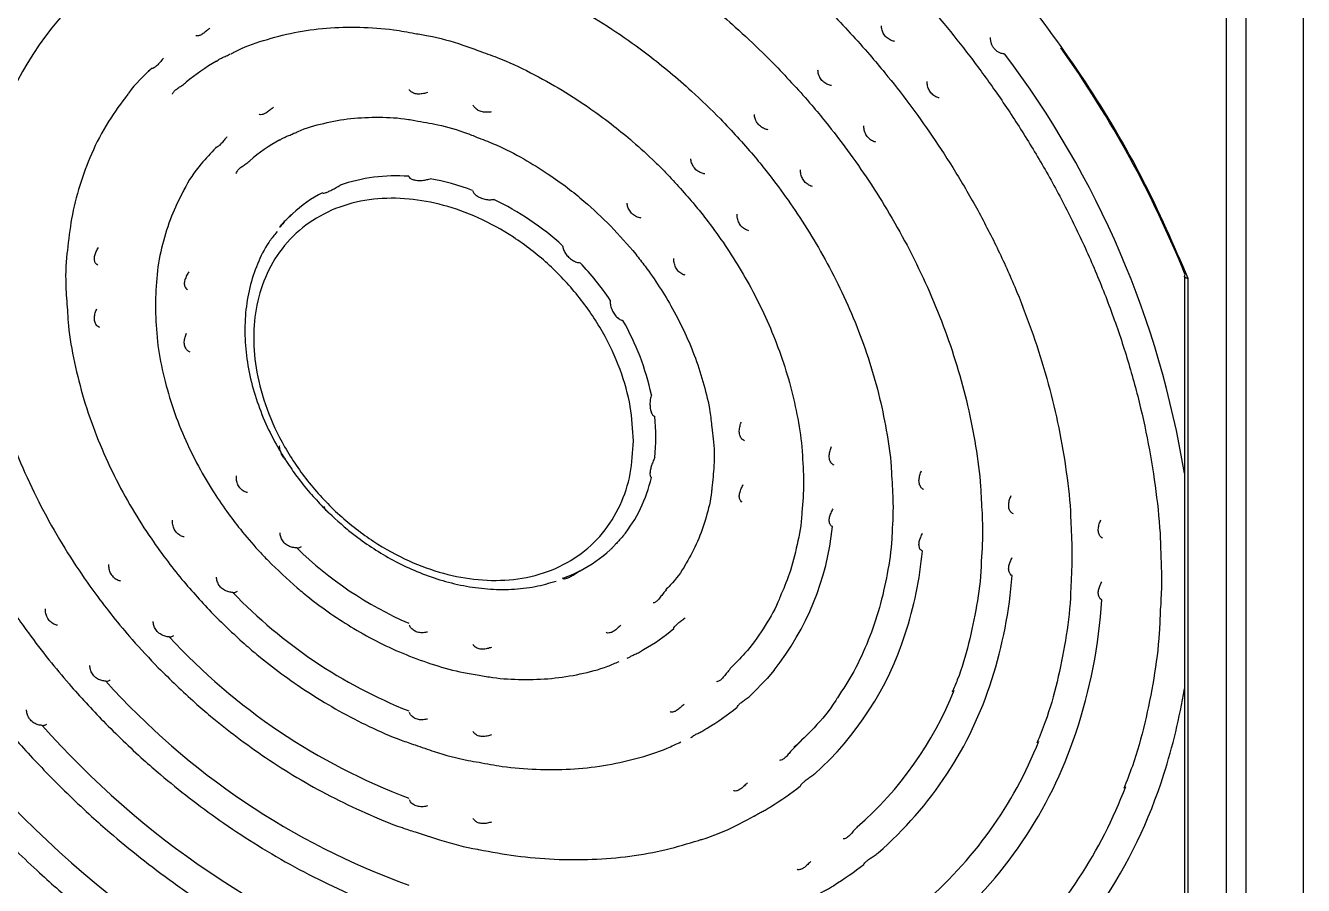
# Model space of a CAD drawing. Header units: millimetres. Extents: x 0 to 279, y 0 to 216.
# Drawn here: x 189.76 to 197.13, y 70.31 to 75.27 of the extents above; entities that cross this region are included whole.
import ezdxf

# ---------------------------------------------------------------- set-up
doc = ezdxf.new("R2010")
doc.units = ezdxf.units.MM

msp = doc.modelspace()

# ---------------------------------------------------------------- linework, layer by layer
at = {"color": 7, "linetype": 'Continuous', "lineweight": 25}
for p, q in [((197.1286, 68.1281), (197.1286, 76.4498)), ((196.6855, 67.7876), (196.6855, 76.1092)), ((196.798, 67.8055), (196.798, 76.1272)), ((190.4698, 75.008), (190.4884, 75.0259)), ((191.2114, 74.0857), (191.2034, 74.0751)), ((196.4421, 73.8337), (196.4421, 70.2213)), ((196.4643, 70.2026), (196.4643, 73.8144)), ((194.2357, 71.1496), (194.1898, 71.1064))]:
    msp.add_line(p, q, dxfattribs=at)
at = {"color": 7, "linetype": 'Continuous', "lineweight": 25, "flags": 128}
msp.add_lwpolyline([(194.0773, 71.5564), (194.0362, 71.5077), (193.9435, 71.412)], dxfattribs=at)
at = {"color": 7, "linetype": 'Continuous', "lineweight": 25}
for centre, radius, start, end in [((191.3607, 74.106), 1.8507, 132.0218, 162.16161), ((190.5204, 71.4413), 6.392, 22.00175, 35.39771), ((191.5452, 73.9027), 1.3506, 120.40018, 129.38438), ((191.7152, 73.7296), 1.0099, 118.87971, 130.90484), ((191.8963, 73.4206), 0.9856, 85.70435, 109.07253), ((191.8627, 73.0557), 1.353, 69.40301, 80.18796), ((191.8294, 73.6132), 0.7813, 117.11075, 132.6738), ((191.7342, 72.7619), 1.6744, 47.85685, 64.24396), ((191.8208, 73.6238), 0.7676, 132.73805, 140.72212), ((191.6954, 72.7096), 1.7391, 34.30217, 43.42321), ((191.9155, 72.8326), 1.4867, 12.08013, 29.82418), ((192.2875, 72.9002), 1.1077, 353.83701, 6.16299), ((192.5587, 72.85), 0.8309, 321.09286, 347.29517), ((194.1622, 75.1143), 6.7341, 202.35941, 235.36597), ((192.8349, 73.8072), 2.1613, 225.68644, 246.41437), ((192.6025, 72.8247), 0.7813, 297.11075, 312.6738), ((192.5781, 72.8709), 0.8335, 289.60143, 297.15877), ((193.0382, 74.0018), 2.8853, 223.82724, 248.27356), ((192.7726, 72.6514), 1.1218, 299.48151, 310.30304), ((193.0713, 72.3319), 1.8507, 312.0218, 342.16161), ((193.2409, 74.196), 3.6086, 222.71981, 249.381), ((193.4434, 74.39), 4.3317, 221.98433, 250.11648), ((193.2349, 72.1636), 2.1991, 310.95179, 342.47963), ((193.2057, 72.1999), 2.0542, 311.09715, 338.32409), ((192.9426, 72.4782), 1.4625, 300.74475, 309.0398), ((193.6457, 74.584), 5.0545, 221.46019, 250.64062), ((193.4026, 71.9919), 2.5422, 310.1551, 341.6588), ((193.3738, 72.0279), 2.3968, 310.22972, 338.43735), ((193.8479, 74.7778), 5.7773, 221.06767, 251.03314), ((193.568, 71.8228), 2.8888, 309.54948, 342.53635), ((193.1124, 72.3051), 1.8034, 301.52971, 308.25485), ((193.5279, 71.8641), 2.7558, 314.46088, 339.19104), ((193.2822, 72.1321), 2.1444, 302.0648, 307.71976)]:
    msp.add_arc(centre, radius, start, end, dxfattribs=at)
at = {"color": 8, "linetype": 'Continuous', "lineweight": 25}
for centre, radius, start, end in [((191.0333, 71.8045), 5.4813, 9.32599, 37.0593), ((192.8276, 72.5459), 1.594, 321.62665, 354.15138), ((192.7534, 72.4441), 2.1877, 341.91369, 354.7146), ((192.8367, 72.3018), 2.6204, 342.22029, 355.6254), ((192.9309, 72.1578), 3.0421, 341.48766, 356.29651), ((193.1135, 71.9891), 3.3723, 342.15918, 350.76524)]:
    msp.add_arc(centre, radius, start, end, dxfattribs=at)
at = {"color": 7, "linetype": 'Continuous', "lineweight": 25}
for points, knots in [([(196.4643, 73.8144), (196.3809, 74.0066), (196.2131, 74.3929), (195.8793, 74.9532), (195.4896, 75.4896), (195.0455, 75.9879), (194.561, 76.4431), (194.2095, 76.7013), (194.0346, 76.8297)], [0, 0, 0, 0, 0.1651325, 0.3319117, 0.5, 0.6680982, 0.8348724, 1, 1, 1, 1]), ([(192.3735, 76.1307), (192.3907, 76.1256), (192.49, 76.0957), (192.6696, 76.023), (192.9093, 75.913), (193.141, 75.7865), (193.3592, 75.6496), (193.5522, 75.5124), (193.715, 75.384), (193.8646, 75.2555), (193.9851, 75.1434), (194.0601, 75.0675), (194.0846, 75.0428)], [0, 0, 0, 0, 0.027969, 0.160866, 0.292762, 0.422943, 0.549722, 0.668013, 0.764942, 0.847557, 0.950328, 1, 1, 1, 1]), ([(192.3742, 75.6292), (192.4286, 75.6103), (192.5567, 75.566), (192.7551, 75.4757), (192.9651, 75.364), (193.1637, 75.24), (193.3335, 75.1187), (193.4782, 75.0033), (193.6192, 74.8814), (193.7132, 74.7883), (193.7681, 74.7339)], [0, 0, 0, 0, 0.1083924, 0.2551375, 0.3995349, 0.5390221, 0.6732503, 0.7686775, 0.8647306, 1, 1, 1, 1]), ([(194.7175, 75.6605), (194.8003, 75.573), (194.9163, 75.4503), (195.0767, 75.2602), (195.2082, 75.0948), (195.3562, 74.8921), (195.5017, 74.6738), (195.6424, 74.4401), (195.7748, 74.1943), (195.8961, 73.9387), (196.0044, 73.6756), (196.0982, 73.4069), (196.1761, 73.1344), (196.2377, 72.8596), (196.28, 72.5846), (196.3021, 72.3835), (196.3042, 72.276), (196.3045, 72.2584)], [0, 0, 0, 0, 0.089502, 0.125489, 0.185223, 0.247149, 0.313488, 0.382628, 0.453923, 0.52686, 0.601081, 0.67633, 0.752423, 0.82923, 0.906667, 0.98468, 1, 1, 1, 1]), ([(194.4011, 75.3517), (194.4782, 75.2699), (194.5864, 75.1552), (194.7352, 74.9771), (194.857, 74.8218), (194.9933, 74.6312), (195.1263, 74.426), (195.2539, 74.2063), (195.3724, 73.9753), (195.4795, 73.7354), (195.5732, 73.4889), (195.6518, 73.2376), (195.7147, 72.9834), (195.7592, 72.7283), (195.7835, 72.5327), (195.7868, 72.4243), (195.7875, 72.3993)], [0, 0, 0, 0, 0.096189, 0.134925, 0.199205, 0.265837, 0.337208, 0.411578, 0.488249, 0.566673, 0.646467, 0.72736, 0.809164, 0.891751, 0.975044, 1, 1, 1, 1]), ([(190.8238, 75.2581), (190.8209, 75.2558), (190.8111, 75.2477), (190.7948, 75.2327), (190.7752, 75.219), (190.7581, 75.2126), (190.7457, 75.2121), (190.7441, 75.2144), (190.7434, 75.2153)], [0, 0, 0, 0, 0.0808988, 0.2769108, 0.4787641, 0.6698715, 0.865717, 1, 1, 1, 1]), ([(190.9477, 75.1103), (190.9543, 75.114), (191.0116, 75.1465), (191.1328, 75.1885), (191.3088, 75.2357), (191.4947, 75.2609), (191.6869, 75.2656), (191.8578, 75.255), (191.965, 75.2348), (192.0053, 75.2272)], [0, 0, 0, 0, 0.022778, 0.199297, 0.374789, 0.549285, 0.722877, 0.895632, 1, 1, 1, 1]), ([(192.0053, 75.2272), (192.0314, 75.2229), (192.1232, 75.208), (192.247, 75.1746), (192.3434, 75.1386), (192.3737, 75.1273)], [0, 0, 0, 0, 0.213385, 0.753371, 1, 1, 1, 1]), ([(194.7724, 75.1816), (194.7694, 75.182), (194.7591, 75.1835), (194.7388, 75.1927), (194.7172, 75.2101), (194.7027, 75.2337), (194.696, 75.2552), (194.6955, 75.2665), (194.6954, 75.2702)], [0, 0, 0, 0, 0.0827577, 0.2857073, 0.5022935, 0.7054542, 0.9041052, 1, 1, 1, 1]), ([(195.4074, 75.1078), (195.4053, 75.108), (195.402, 75.1084), (195.3948, 75.1098), (195.3873, 75.1118), (195.3785, 75.1154), (195.3709, 75.1192), (195.3635, 75.1238), (195.3575, 75.1284), (195.3531, 75.1324), (195.3487, 75.1369), (195.3437, 75.1427), (195.3387, 75.1502), (195.3345, 75.158), (195.331, 75.1662), (195.3283, 75.1747), (195.3262, 75.1833), (195.3248, 75.1921), (195.3241, 75.1992), (195.324, 75.2033), (195.3239, 75.2044)], [0, 0, 0, 0, 0.05974, 0.089889, 0.182545, 0.242261, 0.301975, 0.364515, 0.42646, 0.457708, 0.488439, 0.553962, 0.612232, 0.670498, 0.731743, 0.79073, 0.849715, 0.911333, 0.975523, 1, 1, 1, 1]), ([(190.5571, 75.0841), (190.5545, 75.0815), (190.5458, 75.0726), (190.5319, 75.0552), (190.515, 75.0376), (190.5003, 75.0273), (190.4902, 75.0241), (190.4896, 75.0251), (190.4893, 75.0255)], [0, 0, 0, 0, 0.07871, 0.272548, 0.481509, 0.678805, 0.869541, 1, 1, 1, 1]), ([(190.8624, 75.0675), (190.8625, 75.0672), (190.8629, 75.0664), (190.87, 75.0732), (190.885, 75.0825), (190.9065, 75.0928), (190.9272, 75.1011), (190.9388, 75.1081), (190.9428, 75.1105)], [0, 0, 0, 0, 0.122396, 0.318318, 0.51953, 0.706007, 0.898099, 1, 1, 1, 1]), ([(192.3737, 75.1273), (192.4092, 75.1149), (192.5097, 75.0799), (192.6713, 75.0037), (192.8523, 74.9041), (193.0124, 74.7996), (193.1472, 74.6996), (193.2708, 74.5976), (193.3701, 74.5072), (193.4315, 74.4454), (193.4517, 74.425)], [0, 0, 0, 0, 0.091338, 0.25835, 0.4209, 0.572392, 0.697039, 0.803309, 0.93527, 1, 1, 1, 1]), ([(190.4887, 75.0259), (190.4415, 74.9814), (190.3923, 74.9351), (190.3533, 74.8797), (190.3518, 74.8775)], [0, 0, 0, 0, 0.960525, 1, 1, 1, 1]), ([(194.0846, 75.0428), (194.1557, 74.9672), (194.2555, 74.8612), (194.392, 74.6958), (194.5032, 74.5514), (194.6269, 74.374), (194.7465, 74.183), (194.8599, 73.9784), (194.9636, 73.7636), (195.0553, 73.5409), (195.133, 73.3125), (195.1957, 73.0804), (195.2408, 72.8468), (195.2659, 72.6656), (195.2698, 72.5643), (195.2708, 72.5394)], [0, 0, 0, 0, 0.104651, 0.146868, 0.216902, 0.289489, 0.367222, 0.4482, 0.531662, 0.617013, 0.703844, 0.791869, 0.8809, 0.970818, 1, 1, 1, 1]), ([(194.4073, 74.927), (194.4043, 74.9274), (194.394, 74.9289), (194.3737, 74.938), (194.352, 74.9553), (194.3373, 74.9789), (194.3304, 75.0003), (194.3299, 75.0115), (194.3297, 75.0152)], [0, 0, 0, 0, 0.082616, 0.285409, 0.502321, 0.706065, 0.904759, 1, 1, 1, 1]), ([(190.6089, 74.877), (190.6086, 74.8772), (190.608, 74.8777), (190.6123, 74.8873), (190.6242, 74.9006), (190.6435, 74.9151), (190.6666, 74.9294), (190.6808, 74.9407), (190.6882, 74.9466)], [0, 0, 0, 0, 0.108779, 0.283859, 0.473584, 0.647452, 0.814397, 1, 1, 1, 1]), ([(195.0293, 74.8557), (195.0264, 74.8563), (195.0165, 74.8581), (194.9973, 74.8684), (194.9776, 74.887), (194.965, 74.9114), (194.9595, 74.9336), (194.9595, 74.9454), (194.9596, 74.9494)], [0, 0, 0, 0, 0.08395, 0.288028, 0.499944, 0.699204, 0.90101, 1, 1, 1, 1]), ([(190.3518, 74.8775), (190.3129, 74.8257), (190.2323, 74.7184), (190.1409, 74.5403), (190.071, 74.3523), (190.0238, 74.1662), (190.0094, 74.0375), (190.0025, 73.976)], [0, 0, 0, 0, 0.2047263, 0.4236774, 0.6213366, 0.8190498, 1, 1, 1, 1]), ([(192.0782, 74.8863), (192.0749, 74.8853), (192.0632, 74.8817), (192.0409, 74.8771), (192.0141, 74.8771), (191.9919, 74.8848), (191.9781, 74.8954), (191.9753, 74.9016), (191.9744, 74.9035)], [0, 0, 0, 0, 0.081578, 0.283118, 0.502042, 0.709945, 0.909348, 1, 1, 1, 1]), ([(191.1913, 74.802), (191.1884, 74.7997), (191.1783, 74.7918), (191.1617, 74.7772), (191.1415, 74.7642), (191.1241, 74.7583), (191.1115, 74.7582), (191.1097, 74.7606), (191.109, 74.7616)], [0, 0, 0, 0, 0.081291, 0.277636, 0.4787, 0.670081, 0.867847, 1, 1, 1, 1]), ([(192.4466, 74.7752), (192.4431, 74.7745), (192.4311, 74.7724), (192.4082, 74.7717), (192.3819, 74.7772), (192.3604, 74.7898), (192.3468, 74.8038), (192.3438, 74.8119), (192.3429, 74.8144)], [0, 0, 0, 0, 0.084779, 0.28955, 0.499241, 0.698835, 0.905087, 1, 1, 1, 1]), ([(191.3135, 74.652), (191.3199, 74.6552), (191.3712, 74.6809), (191.479, 74.7108), (191.6348, 74.7401), (191.799, 74.7461), (191.9234, 74.7408), (191.9933, 74.7274), (192.0058, 74.7249)], [0, 0, 0, 0, 0.033238, 0.265463, 0.495584, 0.723825, 0.950365, 1, 1, 1, 1]), ([(192.0058, 74.7249), (192.0499, 74.7176), (192.1501, 74.7009), (192.2739, 74.6659), (192.3519, 74.6337), (192.3736, 74.6248)], [0, 0, 0, 0, 0.362047, 0.822208, 1, 1, 1, 1]), ([(193.7681, 74.7339), (193.8327, 74.6651), (193.9233, 74.5684), (194.0464, 74.417), (194.1462, 74.2844), (194.2561, 74.1215), (194.3611, 73.9459), (194.459, 73.7581), (194.5465, 73.5612), (194.6212, 73.3576), (194.682, 73.1496), (194.7257, 72.9394), (194.7498, 72.7812), (194.7535, 72.695), (194.7543, 72.6777)], [0, 0, 0, 0, 0.115787, 0.162592, 0.240201, 0.320621, 0.406716, 0.496373, 0.58875, 0.683193, 0.779262, 0.876666, 0.975225, 1, 1, 1, 1]), ([(194.0421, 74.6723), (194.0392, 74.6727), (194.0288, 74.6741), (194.0084, 74.6832), (193.9865, 74.7003), (193.9715, 74.7238), (193.9646, 74.7452), (193.9639, 74.7564), (193.9638, 74.76)], [0, 0, 0, 0, 0.082414, 0.284978, 0.50233, 0.706894, 0.905675, 1, 1, 1, 1]), ([(190.9227, 74.6303), (190.9203, 74.6277), (190.9116, 74.6187), (190.8981, 74.601), (190.8815, 74.5829), (190.8672, 74.5719), (190.8575, 74.5682), (190.8571, 74.5689), (190.857, 74.5692)], [0, 0, 0, 0, 0.078204, 0.27141, 0.481281, 0.680587, 0.871744, 1, 1, 1, 1]), ([(191.2282, 74.6136), (191.2284, 74.6132), (191.2289, 74.6123), (191.2364, 74.6187), (191.2519, 74.6274), (191.2737, 74.637), (191.2948, 74.6446), (191.3068, 74.6514), (191.311, 74.6537)], [0, 0, 0, 0, 0.122564, 0.318455, 0.518072, 0.703128, 0.89615, 1, 1, 1, 1]), ([(194.6637, 74.6007), (194.6608, 74.6013), (194.6509, 74.6032), (194.6318, 74.6135), (194.6123, 74.6323), (194.5998, 74.6567), (194.5944, 74.6789), (194.5945, 74.6909), (194.5945, 74.6948)], [0, 0, 0, 0, 0.084035, 0.288185, 0.49976, 0.699004, 0.901346, 1, 1, 1, 1]), ([(190.8583, 74.5679), (190.8295, 74.5375), (190.7598, 74.4638), (190.6983, 74.3761), (190.6708, 74.3172), (190.669, 74.3133)], [0, 0, 0, 0, 0.396963, 0.960995, 1, 1, 1, 1]), ([(192.3736, 74.6248), (192.4074, 74.6118), (192.4951, 74.5783), (192.6297, 74.508), (192.7667, 74.4242), (192.8822, 74.3412), (193.0046, 74.2433), (193.0846, 74.1654), (193.1352, 74.1161)], [0, 0, 0, 0, 0.122851, 0.318924, 0.499407, 0.645191, 0.775927, 1, 1, 1, 1]), ([(190.9771, 74.42), (190.9768, 74.4203), (190.9758, 74.4212), (190.9797, 74.4314), (190.991, 74.4455), (191.01, 74.4607), (191.0327, 74.4755), (191.0466, 74.4868), (191.0539, 74.4928)], [0, 0, 0, 0, 0.108919, 0.284166, 0.476251, 0.651266, 0.817169, 1, 1, 1, 1]), ([(193.6768, 74.4175), (193.6738, 74.4179), (193.6634, 74.4193), (193.6429, 74.4282), (193.6207, 74.4451), (193.6054, 74.4685), (193.5982, 74.4898), (193.5975, 74.5008), (193.5972, 74.5044)], [0, 0, 0, 0, 0.082105, 0.284305, 0.502281, 0.708087, 0.907051, 1, 1, 1, 1]), ([(193.4517, 74.425), (193.509, 74.3636), (193.5896, 74.2773), (193.6978, 74.1413), (193.7849, 74.022), (193.8795, 73.8751), (193.9683, 73.717), (194.0489, 73.5481), (194.1182, 73.3716), (194.1748, 73.1898), (194.2145, 73.0056), (194.2354, 72.8805), (194.2382, 72.8186), (194.2383, 72.8173)], [0, 0, 0, 0, 0.131682, 0.185039, 0.273457, 0.365043, 0.463044, 0.565046, 0.670096, 0.777469, 0.886697, 0.9975, 1, 1, 1, 1]), ([(194.2977, 74.3455), (194.2948, 74.3461), (194.285, 74.348), (194.266, 74.3585), (194.2468, 74.3774), (194.2345, 74.402), (194.2292, 74.4243), (194.2293, 74.4362), (194.2293, 74.4401)], [0, 0, 0, 0, 0.084163, 0.288422, 0.499551, 0.698801, 0.901902, 1, 1, 1, 1]), ([(191.4748, 74.3076), (191.4753, 74.3069), (191.4766, 74.305), (191.4874, 74.3076), (191.5049, 74.3143), (191.5274, 74.325), (191.552, 74.3382), (191.5671, 74.3477), (191.5743, 74.3522)], [0, 0, 0, 0, 0.114115, 0.294628, 0.465256, 0.650407, 0.835549, 1, 1, 1, 1]), ([(191.9702, 74.4035), (191.972, 74.3998), (191.9757, 74.3924), (191.9921, 74.3847), (192.0141, 74.3801), (192.0406, 74.3791), (192.0687, 74.3819), (192.0853, 74.3867), (192.0933, 74.389)], [0, 0, 0, 0, 0.171842, 0.343601, 0.501438, 0.672876, 0.844371, 1, 1, 1, 1]), ([(190.669, 74.3133), (190.6456, 74.2673), (190.5969, 74.1713), (190.5498, 74.0104), (190.5237, 73.8968), (190.5202, 73.8368), (190.5202, 73.8367)], [0, 0, 0, 0, 0.3158393, 0.657544, 0.9992016, 1, 1, 1, 1]), ([(193.2657, 72.8778), (193.2622, 72.8141), (193.2548, 72.6828), (193.1939, 72.5017), (193.093, 72.339), (192.9506, 72.208), (192.7756, 72.1178), (192.5795, 72.0726), (192.3755, 72.0712), (192.1712, 72.1086), (191.967, 72.1823), (191.763, 72.2945), (191.5668, 72.4463), (191.3918, 72.6317), (191.2496, 72.84), (191.148, 73.0577), (191.0894, 73.2713), (191.0706, 73.4744), (191.0894, 73.6673), (191.148, 73.849), (191.2496, 74.0115), (191.3918, 74.1425), (191.5668, 74.2327), (191.763, 74.2779), (191.967, 74.2793), (192.1712, 74.2419), (192.3755, 74.1683), (192.5795, 74.056), (192.7756, 73.9042), (192.9506, 73.7189), (193.093, 73.5105), (193.1939, 73.293), (193.2548, 73.0787), (193.2622, 72.9435), (193.2657, 72.8778)], [0, 0, 0, 0, 0.029129, 0.060003, 0.09216, 0.125, 0.15784, 0.189997, 0.220871, 0.25, 0.279129, 0.310003, 0.34216, 0.375, 0.40784, 0.439997, 0.470871, 0.5, 0.529129, 0.560003, 0.59216, 0.625, 0.65784, 0.689997, 0.720871, 0.75, 0.779129, 0.810003, 0.84216, 0.875, 0.90784, 0.939997, 0.970871, 1, 1, 1, 1]), ([(192.3387, 74.3223), (192.3405, 74.317), (192.3441, 74.3064), (192.3604, 74.2918), (192.3827, 74.2797), (192.4094, 74.2713), (192.4374, 74.2674), (192.454, 74.2691), (192.4618, 74.2699)], [0, 0, 0, 0, 0.169301, 0.338568, 0.498567, 0.672184, 0.845794, 1, 1, 1, 1]), ([(193.3112, 74.1625), (193.3082, 74.1629), (193.2977, 74.1642), (193.277, 74.1728), (193.2543, 74.1895), (193.2384, 74.2127), (193.2308, 74.2338), (193.2299, 74.2446), (193.2297, 74.248)], [0, 0, 0, 0, 0.081578, 0.283118, 0.502042, 0.709945, 0.909348, 1, 1, 1, 1]), ([(191.2266, 74.1105), (191.2264, 74.1107), (191.2257, 74.1112), (191.2321, 74.1194), (191.2442, 74.1328), (191.261, 74.1501), (191.2808, 74.1693), (191.2937, 74.1817), (191.2999, 74.1876)], [0, 0, 0, 0, 0.116431, 0.299682, 0.46808, 0.650988, 0.833958, 1, 1, 1, 1]), ([(193.1352, 74.1161), (193.1844, 74.0631), (193.2535, 73.9885), (193.3448, 73.8701), (193.4175, 73.766), (193.4947, 73.6377), (193.5649, 73.4998), (193.6259, 73.353), (193.6742, 73.2007), (193.7059, 73.0672), (193.7148, 72.9863), (193.7181, 72.9564)], [0, 0, 0, 0, 0.156662, 0.220324, 0.325717, 0.434806, 0.551445, 0.672746, 0.797606, 0.925217, 1, 1, 1, 1]), ([(193.9312, 74.0899), (193.9283, 74.0905), (193.9186, 74.0925), (193.8998, 74.1032), (193.8809, 74.1223), (193.8688, 74.1471), (193.8637, 74.1695), (193.8639, 74.1814), (193.864, 74.1853)], [0, 0, 0, 0, 0.084376, 0.288811, 0.49934, 0.69866, 0.902922, 1, 1, 1, 1]), ([(191.2034, 74.0751), (191.1896, 74.0579), (191.1469, 74.0046), (191.0962, 73.8991), (191.0507, 73.7633), (191.0269, 73.6178), (191.0234, 73.4669), (191.0401, 73.3133), (191.0759, 73.1607), (191.1283, 73.0138), (191.1924, 72.8794), (191.2594, 72.7665), (191.328, 72.668), (191.3977, 72.58), (191.4506, 72.5238), (191.476, 72.4967)], [0, 0, 0, 0, 0.043183, 0.133703, 0.224313, 0.31489, 0.405203, 0.494926, 0.583563, 0.670146, 0.752102, 0.82403, 0.879054, 0.94183, 1, 1, 1, 1]), ([(188.4528, 74.0389), (188.4558, 73.9777), (188.4633, 73.8253), (188.4988, 73.5777), (188.5558, 73.2986), (188.6332, 73.0198), (188.7294, 72.7432), (188.8435, 72.4707), (188.9741, 72.2049), (189.1187, 71.949), (189.2714, 71.7108), (189.4188, 71.5046), (189.5563, 71.3293), (189.7083, 71.1481), (189.8236, 71.0263), (189.8937, 70.9523)], [0, 0, 0, 0, 0.057618, 0.143549, 0.229332, 0.314906, 0.400184, 0.485017, 0.569131, 0.651968, 0.732152, 0.805118, 0.862078, 0.916167, 1, 1, 1, 1]), ([(190.0025, 73.976), (190.0018, 73.9703), (189.9919, 73.8982), (189.9907, 73.7776), (190.0001, 73.6612), (190.0038, 73.6154)], [0, 0, 0, 0, 0.0486932, 0.6246575, 1, 1, 1, 1]), ([(190.1781, 73.8917), (190.1746, 73.8934), (190.1676, 73.8969), (190.159, 73.913), (190.1571, 73.9342), (190.1632, 73.9579), (190.1728, 73.978), (190.1793, 73.9898), (190.1816, 73.9939)], [0, 0, 0, 0, 0.182871, 0.3652919, 0.5526388, 0.7262658, 0.9051207, 1, 1, 1, 1]), ([(192.8577, 74.0034), (192.8588, 73.9959), (192.8609, 73.981), (192.8738, 73.9579), (192.8916, 73.9368), (192.9135, 73.9194), (192.9372, 73.9076), (192.9516, 73.9058), (192.9585, 73.905)], [0, 0, 0, 0, 0.171842, 0.343601, 0.501438, 0.672876, 0.844371, 1, 1, 1, 1]), ([(188.9693, 73.8993), (188.9727, 73.8399), (188.9812, 73.6956), (189.0182, 73.4629), (189.0765, 73.204), (189.1549, 72.9462), (189.2514, 72.6915), (189.365, 72.4425), (189.4933, 72.2026), (189.631, 71.9787), (189.7659, 71.7842), (189.8925, 71.6192), (190.0347, 71.4472), (190.1433, 71.3321), (190.2101, 71.2612)], [0, 0, 0, 0, 0.065272, 0.158476, 0.251457, 0.34412, 0.436302, 0.527717, 0.617773, 0.705039, 0.784856, 0.847712, 0.906211, 1, 1, 1, 1]), ([(193.5636, 73.8336), (193.5608, 73.8342), (193.5512, 73.8364), (193.5328, 73.8474), (193.5143, 73.8669), (193.5027, 73.892), (193.4979, 73.9145), (193.4982, 73.9265), (193.4983, 73.9303)], [0, 0, 0, 0, 0.084779, 0.28955, 0.499241, 0.698835, 0.905087, 1, 1, 1, 1]), ([(190.5202, 73.8367), (190.515, 73.7775), (190.5046, 73.6595), (190.5147, 73.5367), (190.5198, 73.4755)], [0, 0, 0, 0, 0.5018381, 1, 1, 1, 1]), ([(190.7022, 73.8525), (190.7003, 73.8493), (190.6939, 73.8383), (190.6832, 73.8182), (190.6757, 73.7936), (190.6771, 73.7723), (190.685, 73.7564), (190.6917, 73.7529), (190.6953, 73.7511)], [0, 0, 0, 0, 0.0747647, 0.2567296, 0.4561766, 0.6378996, 0.8101614, 1, 1, 1, 1]), ([(196.4643, 73.8144), (196.4615, 73.8147), (196.4561, 73.8153), (196.4488, 73.8177), (196.4442, 73.821), (196.4422, 73.8244), (196.4423, 73.8263), (196.4423, 73.8269)], [0, 0, 0, 0, 0.224902, 0.420263, 0.72131, 0.909964, 1, 1, 1, 1]), ([(189.4848, 73.759), (189.4909, 73.6879), (189.5036, 73.5387), (189.5479, 73.3085), (189.6114, 73.0721), (189.6938, 72.8382), (189.7933, 72.6097), (189.9073, 72.3904), (190.0316, 72.1852), (190.1517, 72.0116), (190.2661, 71.8627), (190.385, 71.7197), (190.4756, 71.624), (190.5266, 71.5701)], [0, 0, 0, 0, 0.093663, 0.196315, 0.298577, 0.400247, 0.500949, 0.599894, 0.695071, 0.783935, 0.847063, 0.913943, 1, 1, 1, 1]), ([(193.132, 73.6896), (193.1319, 73.6814), (193.1317, 73.665), (193.1395, 73.6384), (193.1521, 73.6132), (193.1687, 73.592), (193.1874, 73.5769), (193.1996, 73.5735), (193.2053, 73.572)], [0, 0, 0, 0, 0.169301, 0.338568, 0.498567, 0.672184, 0.845794, 1, 1, 1, 1]), ([(190.0038, 73.6154), (190.0052, 73.591), (190.0108, 73.4969), (190.0412, 73.3301), (190.0944, 73.1178), (190.1673, 72.9083), (190.2564, 72.7049), (190.3583, 72.5132), (190.4641, 72.3437), (190.5658, 72.201), (190.6867, 72.0467), (190.7817, 71.9448), (190.8431, 71.8789)], [0, 0, 0, 0, 0.040443, 0.156615, 0.27222, 0.386921, 0.500067, 0.610138, 0.712559, 0.796403, 0.868448, 1, 1, 1, 1]), ([(190.1893, 73.5315), (190.1849, 73.5335), (190.1762, 73.5374), (190.1636, 73.5542), (190.157, 73.5768), (190.1591, 73.6026), (190.1656, 73.6238), (190.1706, 73.6354), (190.1722, 73.6393)], [0, 0, 0, 0, 0.1825217, 0.3641554, 0.5609809, 0.7413572, 0.9145504, 1, 1, 1, 1]), ([(190.5198, 73.4755), (190.5198, 73.4751), (190.5231, 73.4137), (190.5481, 73.2891), (190.5955, 73.1049), (190.6627, 72.9247), (190.7433, 72.7543), (190.8307, 72.6031), (190.9165, 72.4758), (191.005, 72.3595), (191.0851, 72.2656), (191.1407, 72.2076), (191.1595, 72.1878)], [0, 0, 0, 0, 0.000949, 0.137293, 0.272567, 0.405993, 0.535805, 0.656768, 0.756734, 0.841542, 0.946155, 1, 1, 1, 1]), ([(190.7103, 73.3899), (190.7057, 73.3919), (190.6965, 73.396), (190.6832, 73.413), (190.6757, 73.4358), (190.6771, 73.462), (190.6833, 73.4834), (190.688, 73.4949), (190.6895, 73.4987)], [0, 0, 0, 0, 0.18272, 0.364452, 0.563645, 0.745135, 0.917177, 1, 1, 1, 1]), ([(193.3693, 73.1437), (193.367, 73.1349), (193.3623, 73.1174), (193.3607, 73.089), (193.3627, 73.0625), (193.3685, 73.0402), (193.3774, 73.0243), (193.3851, 73.0208), (193.3888, 73.0191)], [0, 0, 0, 0, 0.171842, 0.343601, 0.501438, 0.672876, 0.844371, 1, 1, 1, 1]), ([(193.7181, 72.9564), (193.7211, 72.9343), (193.7315, 72.8591), (193.7329, 72.7413), (193.7229, 72.6496), (193.7182, 72.6072)], [0, 0, 0, 0, 0.183247, 0.622143, 1, 1, 1, 1]), ([(193.9066, 72.8783), (193.9025, 72.8802), (193.8943, 72.884), (193.8823, 72.9005), (193.8755, 72.9229), (193.8766, 72.9492), (193.8823, 72.9711), (193.8866, 72.9829), (193.888, 72.9865)], [0, 0, 0, 0, 0.1806399, 0.3604419, 0.5557523, 0.7412308, 0.9191255, 1, 1, 1, 1]), ([(191.2589, 72.7711), (191.2538, 72.7768), (191.2428, 72.7895), (191.2316, 72.8148), (191.2258, 72.8369), (191.2263, 72.8483), (191.2264, 72.8511)], [0, 0, 0, 0, 0.264792, 0.580953, 0.897099, 1, 1, 1, 1]), ([(194.2383, 72.8173), (194.2424, 72.7569), (194.2506, 72.6374), (194.242, 72.523), (194.2377, 72.4664)], [0, 0, 0, 0, 0.505057, 1, 1, 1, 1]), ([(194.4236, 72.7379), (194.4196, 72.7397), (194.4115, 72.7434), (194.3999, 72.7599), (194.3937, 72.7822), (194.3955, 72.8082), (194.4017, 72.8298), (194.4063, 72.8415), (194.4078, 72.8453)], [0, 0, 0, 0, 0.1811664, 0.3615446, 0.5559958, 0.7395913, 0.9170823, 1, 1, 1, 1]), ([(193.3888, 72.7813), (193.3848, 72.773), (193.3769, 72.7565), (193.3681, 72.73), (193.3625, 72.7054), (193.3606, 72.685), (193.3626, 72.6711), (193.3672, 72.6685), (193.3693, 72.6672)], [0, 0, 0, 0, 0.169301, 0.338568, 0.498567, 0.672184, 0.845794, 1, 1, 1, 1]), ([(191.0414, 72.5796), (191.0385, 72.5802), (191.0285, 72.5822), (191.0097, 72.5929), (190.9914, 72.6123), (190.9804, 72.6371), (190.9761, 72.6598), (190.9768, 72.6726), (190.9771, 72.677)], [0, 0, 0, 0, 0.084971, 0.289255, 0.497425, 0.690409, 0.891701, 1, 1, 1, 1]), ([(194.7543, 72.6777), (194.7579, 72.625), (194.7662, 72.5053), (194.7592, 72.39), (194.7553, 72.3255)], [0, 0, 0, 0, 0.440338, 1, 1, 1, 1]), ([(194.9402, 72.5975), (194.9362, 72.5993), (194.9282, 72.603), (194.9169, 72.6195), (194.9111, 72.6417), (194.9133, 72.6674), (194.9198, 72.6889), (194.9246, 72.7006), (194.9261, 72.7044)], [0, 0, 0, 0, 0.181457, 0.362157, 0.556048, 0.738532, 0.915857, 1, 1, 1, 1]), ([(193.7182, 72.6072), (193.7176, 72.5995), (193.7126, 72.5401), (193.6862, 72.4356), (193.6397, 72.2965), (193.5932, 72.2141), (193.5703, 72.1734)], [0, 0, 0, 0, 0.047438, 0.362866, 0.685389, 1, 1, 1, 1]), ([(193.8932, 72.5249), (193.8901, 72.5265), (193.8839, 72.5297), (193.8766, 72.5456), (193.8755, 72.5667), (193.8819, 72.5907), (193.8913, 72.611), (193.8974, 72.6227), (193.8993, 72.6264)], [0, 0, 0, 0, 0.183132, 0.365897, 0.553054, 0.731199, 0.915287, 1, 1, 1, 1]), ([(187.8781, 72.5361), (187.9616, 72.3439), (188.1294, 71.9576), (188.4632, 71.3974), (188.8528, 70.861), (189.297, 70.3626), (189.7815, 69.9074), (190.133, 69.6493), (190.3079, 69.5208)], [0, 0, 0, 0, 0.165133, 0.331912, 0.5, 0.668098, 0.834872, 1, 1, 1, 1]), ([(191.476, 72.4967), (191.5218, 72.4526), (191.5862, 72.3904), (191.6901, 72.3096), (191.7822, 72.246), (191.8962, 72.1801), (192.0192, 72.1222), (192.1504, 72.0749), (192.2866, 72.0408), (192.4256, 72.0219), (192.5645, 72.02), (192.6981, 72.034), (192.7806, 72.0581), (192.8204, 72.0697)], [0, 0, 0, 0, 0.119172, 0.167789, 0.248211, 0.331431, 0.420399, 0.512929, 0.608204, 0.705649, 0.804958, 0.906036, 1, 1, 1, 1]), ([(191.529, 72.4481), (191.5278, 72.4486), (191.5192, 72.4525), (191.5042, 72.466), (191.4886, 72.4834), (191.4837, 72.4956), (191.482, 72.4996)], [0, 0, 0, 0, 0.053428, 0.413418, 0.804429, 1, 1, 1, 1]), ([(195.2708, 72.5394), (195.2742, 72.4867), (195.2818, 72.3665), (195.2753, 72.2503), (195.2716, 72.1851)], [0, 0, 0, 0, 0.438715, 1, 1, 1, 1]), ([(195.4565, 72.4571), (195.4526, 72.459), (195.4447, 72.4626), (195.4335, 72.4791), (195.428, 72.5012), (195.4305, 72.5268), (195.4372, 72.5482), (195.4421, 72.5599), (195.4436, 72.5638)], [0, 0, 0, 0, 0.18164, 0.362543, 0.556042, 0.737792, 0.91504, 1, 1, 1, 1]), ([(190.6756, 72.3245), (190.6727, 72.325), (190.6626, 72.3269), (190.6435, 72.3374), (190.6246, 72.3564), (190.613, 72.381), (190.6083, 72.4035), (190.6088, 72.416), (190.6089, 72.4203)], [0, 0, 0, 0, 0.084698, 0.289036, 0.498891, 0.693378, 0.893722, 1, 1, 1, 1]), ([(194.2377, 72.4664), (194.2375, 72.4631), (194.2344, 72.3987), (194.2111, 72.2787), (194.171, 72.1178), (194.1299, 72.0224), (194.1114, 71.9793)], [0, 0, 0, 0, 0.0183572, 0.3625112, 0.7121025, 1, 1, 1, 1]), ([(194.4133, 72.3835), (194.4101, 72.3852), (194.4036, 72.3885), (194.3955, 72.4044), (194.3938, 72.4257), (194.3995, 72.4499), (194.4086, 72.4703), (194.4145, 72.482), (194.4165, 72.4858)], [0, 0, 0, 0, 0.182866, 0.365312, 0.553194, 0.731074, 0.913365, 1, 1, 1, 1]), ([(195.9727, 72.3168), (195.9688, 72.3187), (195.961, 72.3223), (195.9499, 72.3387), (195.9446, 72.3608), (195.9473, 72.3863), (195.9542, 72.4076), (195.9591, 72.4194), (195.9607, 72.4232)], [0, 0, 0, 0, 0.181764, 0.362807, 0.556016, 0.737247, 0.914456, 1, 1, 1, 1]), ([(191.3251, 72.2607), (191.3173, 72.2613), (191.3017, 72.2624), (191.2753, 72.2719), (191.252, 72.2886), (191.2364, 72.3118), (191.2294, 72.3328), (191.2288, 72.3438), (191.2286, 72.3474)], [0, 0, 0, 0, 0.18272, 0.364452, 0.563645, 0.745135, 0.917177, 1, 1, 1, 1]), ([(195.7875, 72.3993), (195.7908, 72.3398), (195.7975, 72.2197), (195.7908, 72.1034), (195.7875, 72.0448)], [0, 0, 0, 0, 0.495671, 1, 1, 1, 1]), ([(193.2053, 72.3281), (193.1989, 72.3212), (193.1861, 72.3073), (193.1676, 72.287), (193.1513, 72.2695), (193.139, 72.2567), (193.1322, 72.25), (193.1323, 72.2503), (193.1323, 72.2504)], [0, 0, 0, 0, 0.183273, 0.366458, 0.534794, 0.717637, 0.90054, 1, 1, 1, 1]), ([(194.7553, 72.3255), (194.7551, 72.3217), (194.7526, 72.2483), (194.7305, 72.1106), (194.6874, 71.9139), (194.6223, 71.7258), (194.5423, 71.551), (194.4744, 71.4467), (194.4419, 71.3967)], [0, 0, 0, 0, 0.010699, 0.206861, 0.405457, 0.606866, 0.811563, 1, 1, 1, 1]), ([(194.9318, 72.2426), (194.9285, 72.2443), (194.9218, 72.2476), (194.9133, 72.2637), (194.9111, 72.285), (194.9165, 72.3093), (194.9253, 72.3298), (194.9312, 72.3416), (194.9331, 72.3454)], [0, 0, 0, 0, 0.182731, 0.365006, 0.553413, 0.731218, 0.91246, 1, 1, 1, 1]), ([(191.3251, 72.2607), (191.3323, 72.2612), (191.3425, 72.2619), (191.3495, 72.2671), (191.3516, 72.2687)], [0, 0, 0, 0, 0.701538, 1, 1, 1, 1]), ([(195.4495, 72.1019), (195.4461, 72.1036), (195.4393, 72.107), (195.4305, 72.1231), (195.428, 72.1445), (195.4332, 72.1688), (195.4418, 72.1894), (195.4476, 72.2012), (195.4496, 72.205)], [0, 0, 0, 0, 0.182652, 0.364822, 0.553618, 0.73141, 0.911967, 1, 1, 1, 1]), ([(196.3045, 72.2584), (196.3078, 72.185), (196.3133, 72.065), (196.3062, 71.9488), (196.3035, 71.9037)], [0, 0, 0, 0, 0.611848, 1, 1, 1, 1]), ([(190.3102, 72.0696), (190.3072, 72.0702), (190.2972, 72.072), (190.2779, 72.0823), (190.2586, 72.1011), (190.2467, 72.1256), (190.2417, 72.148), (190.242, 72.1602), (190.2422, 72.1645)], [0, 0, 0, 0, 0.084509, 0.288816, 0.499643, 0.69509, 0.894961, 1, 1, 1, 1]), ([(191.1595, 72.1878), (191.2144, 72.1344), (191.2915, 72.0592), (191.4144, 71.9591), (191.5227, 71.8789), (191.6568, 71.7927), (191.8016, 71.7131), (191.9568, 71.6424), (192.1191, 71.5845), (192.2603, 71.545), (192.3463, 71.5318), (192.3767, 71.5271)], [0, 0, 0, 0, 0.157137, 0.220998, 0.326767, 0.436315, 0.553527, 0.675516, 0.801161, 0.929608, 1, 1, 1, 1]), ([(192.9585, 72.1293), (192.951, 72.1238), (192.936, 72.113), (192.9124, 72.0988), (192.8905, 72.0879), (192.8727, 72.0818), (192.8616, 72.0806), (192.8599, 72.0832), (192.8593, 72.0841)], [0, 0, 0, 0, 0.180646, 0.361257, 0.531978, 0.71723, 0.902474, 1, 1, 1, 1]), ([(193.5703, 72.1734), (193.5691, 72.1712), (193.5445, 72.1237), (193.5047, 72.0707), (193.4596, 72.027), (193.4502, 72.0179)], [0, 0, 0, 0, 0.037303, 0.798966, 1, 1, 1, 1]), ([(195.2716, 72.1851), (195.2713, 72.1744), (195.2688, 72.0866), (195.2462, 71.9269), (195.2009, 71.7086), (195.1525, 71.5421), (195.1137, 71.4527), (195.1035, 71.4293)], [0, 0, 0, 0, 0.03922, 0.322303, 0.608317, 0.897649, 1, 1, 1, 1]), ([(190.9567, 72.0038), (190.9491, 72.0045), (190.9338, 72.0058), (190.9079, 72.0157), (190.8853, 72.0328), (190.8703, 72.0561), (190.8634, 72.0774), (190.863, 72.0885), (190.8628, 72.0922)], [0, 0, 0, 0, 0.182522, 0.364155, 0.560981, 0.741357, 0.91455, 1, 1, 1, 1]), ([(195.9667, 71.9613), (195.9632, 71.963), (195.9563, 71.9664), (195.9474, 71.9826), (195.9447, 72.004), (195.9496, 72.0285), (195.9581, 72.0491), (195.9639, 72.0608), (195.9658, 72.0647)], [0, 0, 0, 0, 0.182601, 0.364701, 0.553795, 0.731597, 0.911671, 1, 1, 1, 1]), ([(190.9567, 72.0038), (190.9638, 72.0042), (190.9739, 72.0047), (190.9808, 72.01), (190.9829, 72.0115)], [0, 0, 0, 0, 0.704831, 1, 1, 1, 1]), ([(193.4545, 72.0189), (193.4485, 72.0121), (193.4366, 71.9984), (193.4204, 71.9754), (193.4043, 71.9566), (193.39, 71.946), (193.3801, 71.9429), (193.3793, 71.9441), (193.379, 71.9445)], [0, 0, 0, 0, 0.175995, 0.351039, 0.5429, 0.717711, 0.88342, 1, 1, 1, 1]), ([(194.1114, 71.9793), (194.1073, 71.9689), (194.0816, 71.9029), (194.015, 71.7927), (193.9235, 71.6628), (193.8514, 71.5931), (193.8214, 71.5641)], [0, 0, 0, 0, 0.063652, 0.403364, 0.751642, 1, 1, 1, 1]), ([(195.7875, 72.0448), (195.7868, 72.0206), (195.7835, 71.9124), (195.7585, 71.7259), (195.7109, 71.4874), (195.6551, 71.2895), (195.6084, 71.1761), (195.5916, 71.1353)], [0, 0, 0, 0, 0.07412, 0.331287, 0.590758, 0.852804, 1, 1, 1, 1]), ([(189.945, 71.8149), (189.942, 71.8155), (189.9319, 71.8173), (189.9126, 71.8275), (189.8931, 71.8461), (189.8809, 71.8705), (189.8757, 71.8928), (189.876, 71.905), (189.8761, 71.9091)], [0, 0, 0, 0, 0.084372, 0.288634, 0.500091, 0.696203, 0.895801, 1, 1, 1, 1]), ([(190.5898, 71.7479), (190.5822, 71.7486), (190.5671, 71.7501), (190.5415, 71.7602), (190.5193, 71.7775), (190.5046, 71.801), (190.4979, 71.8223), (190.4975, 71.8336), (190.4974, 71.8374)], [0, 0, 0, 0, 0.182442, 0.364053, 0.559593, 0.739392, 0.913323, 1, 1, 1, 1]), ([(190.8431, 71.8789), (190.9057, 71.8175), (190.9938, 71.7312), (191.1329, 71.6145), (191.2552, 71.5201), (191.4061, 71.4168), (191.5693, 71.3187), (191.7445, 71.2292), (191.8917, 71.1636), (191.9806, 71.1339), (192.0073, 71.1249)], [0, 0, 0, 0, 0.183952, 0.258488, 0.382035, 0.510054, 0.6471, 0.789807, 0.936845, 1, 1, 1, 1]), ([(193.4982, 71.7965), (193.4981, 71.7965), (193.4976, 71.7967), (193.5022, 71.8059), (193.5138, 71.8192), (193.5326, 71.8346), (193.5509, 71.847), (193.5606, 71.8554), (193.5636, 71.8581)], [0, 0, 0, 0, 0.119421, 0.312657, 0.52256, 0.721897, 0.913083, 1, 1, 1, 1]), ([(196.3035, 71.9037), (196.3019, 71.8595), (196.297, 71.725), (196.268, 71.5067), (196.2164, 71.2501), (196.1579, 71.0379), (196.1095, 70.9161), (196.0924, 70.873)], [0, 0, 0, 0, 0.120201, 0.365864, 0.613481, 0.863261, 1, 1, 1, 1]), ([(192.0781, 71.7754), (192.0746, 71.7747), (192.0626, 71.7721), (192.0397, 71.7708), (192.0135, 71.7762), (191.9925, 71.7891), (191.9787, 71.8039), (191.9756, 71.8128), (191.9745, 71.8159)], [0, 0, 0, 0, 0.084971, 0.289255, 0.497425, 0.690409, 0.891701, 1, 1, 1, 1]), ([(193.1924, 71.8137), (193.1895, 71.8112), (193.1797, 71.803), (193.1635, 71.7879), (193.1436, 71.7749), (193.126, 71.7695), (193.1125, 71.7702), (193.1101, 71.7733), (193.1091, 71.7747)], [0, 0, 0, 0, 0.081486, 0.277393, 0.477026, 0.662096, 0.855133, 1, 1, 1, 1]), ([(190.5898, 71.7479), (190.5968, 71.7482), (190.6068, 71.7487), (190.6137, 71.7539), (190.6157, 71.7555)], [0, 0, 0, 0, 0.706337, 1, 1, 1, 1]), ([(192.4467, 71.6876), (192.4433, 71.6863), (192.4315, 71.682), (192.409, 71.6765), (192.3822, 71.6759), (192.3602, 71.6839), (192.3466, 71.6948), (192.3438, 71.7014), (192.3429, 71.7035)], [0, 0, 0, 0, 0.083715, 0.287462, 0.510784, 0.714261, 0.907144, 1, 1, 1, 1]), ([(193.2291, 71.6254), (193.2294, 71.6249), (193.2303, 71.6235), (193.2382, 71.6293), (193.2539, 71.638), (193.2759, 71.6483), (193.3012, 71.6593), (193.3168, 71.6696), (193.3247, 71.6748)], [0, 0, 0, 0, 0.1099, 0.285831, 0.465989, 0.637472, 0.814676, 1, 1, 1, 1]), ([(190.2235, 71.4925), (190.2161, 71.4933), (190.2011, 71.4948), (190.1757, 71.5051), (190.1537, 71.5226), (190.1393, 71.5461), (190.1327, 71.5675), (190.1323, 71.5789), (190.1322, 71.5827)], [0, 0, 0, 0, 0.182405, 0.364015, 0.558749, 0.738203, 0.912647, 1, 1, 1, 1]), ([(190.5266, 71.5701), (190.5962, 71.5015), (190.694, 71.4052), (190.8476, 71.2738), (190.9822, 71.1668), (191.1481, 71.0483), (191.3274, 70.9343), (191.5198, 70.8267), (191.7224, 70.7303), (191.8862, 70.6618), (191.9823, 70.6314), (192.0076, 70.6233)], [0, 0, 0, 0, 0.1613815, 0.2266144, 0.3347976, 0.4469267, 0.5670015, 0.692084, 0.8210037, 0.9528442, 1, 1, 1, 1]), ([(192.3767, 71.5271), (192.4029, 71.5224), (192.4865, 71.5071), (192.6264, 71.5), (192.7953, 71.5054), (192.9599, 71.5317), (193.0904, 71.5651), (193.1613, 71.5968), (193.183, 71.6065)], [0, 0, 0, 0, 0.091033, 0.291236, 0.494155, 0.699805, 0.908421, 1, 1, 1, 1]), ([(193.8229, 71.5617), (193.8167, 71.5551), (193.8045, 71.5418), (193.7878, 71.5195), (193.7711, 71.5015), (193.7565, 71.4915), (193.7461, 71.4887), (193.7452, 71.4901), (193.7448, 71.4906)], [0, 0, 0, 0, 0.175788, 0.350721, 0.540286, 0.714007, 0.880811, 1, 1, 1, 1]), ([(190.2235, 71.4925), (190.2306, 71.4928), (190.2405, 71.4932), (190.2474, 71.4985), (190.2494, 71.5)], [0, 0, 0, 0, 0.707149, 1, 1, 1, 1]), ([(193.8638, 71.3428), (193.8637, 71.3428), (193.8634, 71.3428), (193.8683, 71.3517), (193.8803, 71.3646), (193.8996, 71.3792), (193.9225, 71.3942), (193.9364, 71.4059), (193.9435, 71.412)], [0, 0, 0, 0, 0.107559, 0.281343, 0.468685, 0.645568, 0.816571, 1, 1, 1, 1]), ([(194.4419, 71.3967), (194.4386, 71.3913), (194.4001, 71.3282), (194.3179, 71.23), (194.2299, 71.147), (194.1903, 71.1097)], [0, 0, 0, 0, 0.049344, 0.572335, 1, 1, 1, 1]), ([(189.8577, 71.2374), (189.8503, 71.2382), (189.8354, 71.2398), (189.8102, 71.2502), (189.7884, 71.2677), (189.7741, 71.2913), (189.7675, 71.3128), (189.7672, 71.3242), (189.7671, 71.3281)], [0, 0, 0, 0, 0.1823854, 0.3640019, 0.5581859, 0.7374116, 0.9122334, 1, 1, 1, 1]), ([(193.5582, 71.3597), (193.5554, 71.3572), (193.5458, 71.3489), (193.5299, 71.3334), (193.5104, 71.3197), (193.4933, 71.3137), (193.4803, 71.3138), (193.4782, 71.3165), (193.4773, 71.3177)], [0, 0, 0, 0, 0.081217, 0.277156, 0.478386, 0.664879, 0.856988, 1, 1, 1, 1]), ([(189.8577, 71.2374), (189.8647, 71.2377), (189.8746, 71.2381), (189.8815, 71.2433), (189.8835, 71.2448)], [0, 0, 0, 0, 0.7076367, 1, 1, 1, 1]), ([(190.2101, 71.2612), (190.2861, 71.1861), (190.3928, 71.0807), (190.5595, 70.9359), (190.7053, 70.8175), (190.8847, 70.6853), (191.0785, 70.5566), (191.2866, 70.4338), (191.5057, 70.32), (191.7337, 70.2195), (191.9022, 70.1531), (191.9945, 70.1256), (192.0081, 70.1215)], [0, 0, 0, 0, 0.145504, 0.204199, 0.301578, 0.402524, 0.510648, 0.623312, 0.739462, 0.858266, 0.979152, 1, 1, 1, 1]), ([(192.0782, 71.274), (192.0746, 71.2732), (192.0627, 71.2705), (192.0398, 71.2688), (192.0136, 71.2734), (191.9924, 71.2857), (191.9786, 71.2999), (191.9756, 71.3084), (191.9745, 71.3114)], [0, 0, 0, 0, 0.0846979, 0.2890356, 0.4988911, 0.6933783, 0.8937216, 1, 1, 1, 1]), ([(192.4467, 71.183), (192.4433, 71.1818), (192.4315, 71.1779), (192.409, 71.173), (192.3823, 71.1731), (192.3604, 71.1817), (192.3467, 71.193), (192.3439, 71.1998), (192.3429, 71.2021)], [0, 0, 0, 0, 0.083531, 0.287159, 0.507819, 0.710037, 0.904203, 1, 1, 1, 1]), ([(193.5967, 71.1692), (193.597, 71.1687), (193.5976, 71.1676), (193.6051, 71.1739), (193.6202, 71.1832), (193.6418, 71.194), (193.6669, 71.2054), (193.6823, 71.2158), (193.6902, 71.2212)], [0, 0, 0, 0, 0.109554, 0.285186, 0.466052, 0.63729, 0.812773, 1, 1, 1, 1]), ([(192.0073, 71.1249), (192.0441, 71.1118), (192.1453, 71.0757), (192.2688, 71.0426), (192.3545, 71.0283), (192.3756, 71.0248)], [0, 0, 0, 0, 0.300628, 0.828029, 1, 1, 1, 1]), ([(192.3756, 71.0248), (192.4202, 71.0164), (192.5312, 70.9953), (192.7074, 70.9818), (192.903, 70.9827), (193.0955, 71.003), (193.2822, 71.0438), (193.4311, 71.0902), (193.5127, 71.1301), (193.5385, 71.1427)], [0, 0, 0, 0, 0.106968, 0.266535, 0.427863, 0.590931, 0.755834, 0.922778, 1, 1, 1, 1]), ([(194.1898, 71.1064), (194.1836, 71.0998), (194.1712, 71.0868), (194.1541, 71.0649), (194.1371, 71.0473), (194.1222, 71.0377), (194.1116, 71.0352), (194.1106, 71.0366), (194.1102, 71.0372)], [0, 0, 0, 0, 0.175704, 0.350608, 0.538926, 0.712085, 0.879593, 1, 1, 1, 1]), ([(189.8937, 70.9523), (189.9755, 70.8712), (190.0904, 70.7574), (190.2692, 70.6002), (190.4253, 70.4714), (190.6172, 70.3265), (190.8243, 70.1843), (191.0466, 70.0472), (191.2809, 69.9187), (191.5248, 69.8018), (191.7685, 69.7), (191.9311, 69.6459), (192.0091, 69.62)], [0, 0, 0, 0, 0.133551, 0.187329, 0.276579, 0.369106, 0.468228, 0.571534, 0.678057, 0.787034, 0.897933, 1, 1, 1, 1]), ([(194.3102, 70.957), (194.3032, 70.9512), (194.2894, 70.9398), (194.2661, 70.9251), (194.2468, 70.911), (194.2344, 70.8987), (194.2289, 70.8897), (194.2291, 70.8896), (194.2292, 70.8895)], [0, 0, 0, 0, 0.175977, 0.351515, 0.532958, 0.704191, 0.878735, 1, 1, 1, 1]), ([(193.9236, 70.9062), (193.9209, 70.9038), (193.9113, 70.8953), (193.8957, 70.8796), (193.8764, 70.8655), (193.8596, 70.8591), (193.8469, 70.8588), (193.8449, 70.8614), (193.8441, 70.8625)], [0, 0, 0, 0, 0.081031, 0.276931, 0.479082, 0.666486, 0.858133, 1, 1, 1, 1]), ([(192.0782, 70.7732), (192.0747, 70.7723), (192.0627, 70.7695), (192.0399, 70.7676), (192.0136, 70.7718), (191.9924, 70.7837), (191.9786, 70.7975), (191.9755, 70.8058), (191.9745, 70.8087)], [0, 0, 0, 0, 0.084509, 0.288816, 0.499643, 0.69509, 0.894961, 1, 1, 1, 1]), ([(193.6408, 70.5749), (193.647, 70.5766), (193.7221, 70.5977), (193.8536, 70.6541), (193.9713, 70.7195), (194.0284, 70.7512)], [0, 0, 0, 0, 0.044039, 0.536421, 1, 1, 1, 1]), ([(193.9633, 70.7143), (193.9635, 70.7139), (193.964, 70.7129), (193.9712, 70.7195), (193.986, 70.7292), (194.0073, 70.7402), (194.0322, 70.752), (194.0475, 70.7625), (194.0555, 70.7679)], [0, 0, 0, 0, 0.109371, 0.284848, 0.466228, 0.637402, 0.811885, 1, 1, 1, 1]), ([(192.4467, 70.6803), (192.4433, 70.6792), (192.4315, 70.6754), (192.409, 70.6708), (192.3823, 70.6715), (192.3605, 70.6804), (192.3468, 70.692), (192.3439, 70.6989), (192.3429, 70.7012)], [0, 0, 0, 0, 0.08347, 0.287066, 0.506278, 0.707843, 0.90283, 1, 1, 1, 1]), ([(194.556, 70.6519), (194.5497, 70.6454), (194.5372, 70.6325), (194.5199, 70.6109), (194.5027, 70.5937), (194.4877, 70.5843), (194.4769, 70.5819), (194.4759, 70.5834), (194.4754, 70.584)], [0, 0, 0, 0, 0.175664, 0.350564, 0.538102, 0.710924, 0.878922, 1, 1, 1, 1]), ([(189.5772, 70.6434), (189.6646, 70.5567), (189.7871, 70.4351), (189.9773, 70.2663), (190.143, 70.1276), (190.3465, 69.971), (190.5659, 69.8163), (190.8014, 69.6659), (191.0497, 69.5236), (191.3083, 69.3919), (191.5754, 69.2737), (191.805, 69.184), (191.9455, 69.1407), (191.9942, 69.1257)], [0, 0, 0, 0, 0.124911, 0.175131, 0.258497, 0.344931, 0.437534, 0.534061, 0.633611, 0.735469, 0.839135, 0.944247, 1, 1, 1, 1]), ([(192.0076, 70.6233), (192.0542, 70.6077), (192.1737, 70.5677), (192.297, 70.5351), (192.3726, 70.5223), (192.3754, 70.5219)], [0, 0, 0, 0, 0.381146, 0.97708, 1, 1, 1, 1]), ([(192.3754, 70.5219), (192.4465, 70.5087), (192.5921, 70.4816), (192.8105, 70.4634), (193.03, 70.4622), (193.2459, 70.481), (193.4513, 70.5166), (193.5795, 70.556), (193.6408, 70.5749)], [0, 0, 0, 0, 0.159998, 0.327994, 0.49755, 0.668645, 0.841339, 1, 1, 1, 1]), ([(194.2889, 70.453), (194.2861, 70.4505), (194.2766, 70.4421), (194.2611, 70.4262), (194.2421, 70.4119), (194.2253, 70.4051), (194.2128, 70.4046), (194.211, 70.4071), (194.2102, 70.4081)], [0, 0, 0, 0, 0.080898, 0.276748, 0.479497, 0.667533, 0.858912, 1, 1, 1, 1]), ([(194.5943, 70.4363), (194.5942, 70.4363), (194.594, 70.4362), (194.5992, 70.4447), (194.6118, 70.4571), (194.6313, 70.471), (194.6547, 70.4853), (194.6688, 70.4968), (194.6762, 70.5027)], [0, 0, 0, 0, 0.108024, 0.282296, 0.468701, 0.643789, 0.814538, 1, 1, 1, 1]), ([(194.3293, 70.2601), (194.3294, 70.2598), (194.3299, 70.2589), (194.3369, 70.2657), (194.3515, 70.2756), (194.3726, 70.2869), (194.3974, 70.2988), (194.4127, 70.3093), (194.4206, 70.3148)], [0, 0, 0, 0, 0.1092599, 0.2846439, 0.4664065, 0.6375756, 0.8114061, 1, 1, 1, 1])]:
    msp.add_open_spline(points, degree=3, knots=knots, dxfattribs=at)

doc.saveas('drawing.dxf')
